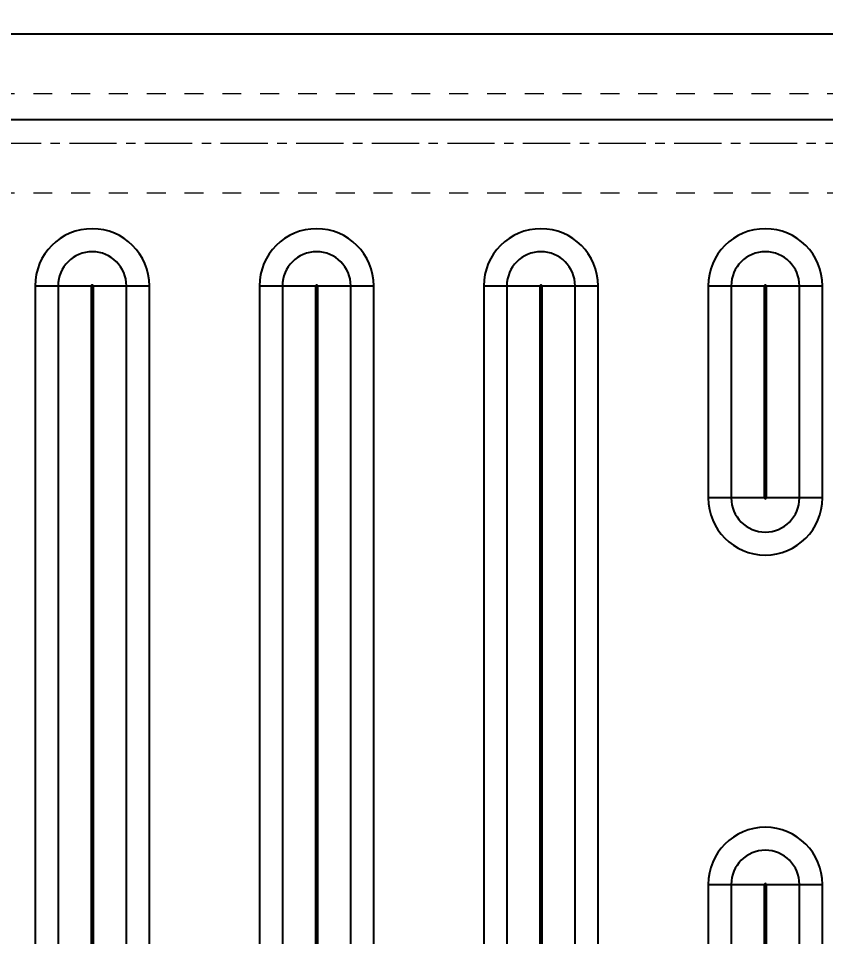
# Model space of a CAD drawing. Header units: millimetres. Extents: x -2895 to -298, y -11750 to -2997.
# Drawn here: x -1914.3 to -1849.2, y -5944.4 to -5870.4 of the extents above; entities that cross this region are included whole.
import ezdxf

# ---------------------------------------------------------------- set-up
doc = ezdxf.new("R2010")
doc.units = ezdxf.units.MM
doc.header["$LTSCALE"] = 16.335
doc.header["$PDMODE"] = 3
doc.header["$PDSIZE"] = 0.3125
doc.linetypes.add('CENTER', pattern=[0.6, 0.375, -0.075, 0.075, -0.075])
doc.linetypes.add('HIDDEN', pattern=[0.2, 0.1, -0.1])
doc.layers.get('0').update_dxf_attribs({"linetype": 'CONTINUOUS'})
doc.layers.get('Defpoints').update_dxf_attribs({"linetype": 'CONTINUOUS'})
doc.layers.add('cool', color=153, linetype='HIDDEN', lineweight=9)
doc.styles.get("Standard").update_dxf_attribs({"font": 'txt', "width": 0.8})
doc.dimstyles.new('ISO-25', dxfattribs={"dimtxt": 8, "dimasz": 6, "dimexe": 0, "dimexo": 0, "dimgap": 0, "dimtad": 1, "dimdsep": 46, "dimtxsty": 'Standard', "dimcen": 0, "dimclrd": 4, "dimclre": 4, "dimclrt": 6, "dimazin": 0, "dimtfac": 1, "dimtofl": 0, "dimtmove": 0, "dimatfit": 3, "dimfxl": 0, "dimarcsym": 0})

# ---------------------------------------------------------------- blocks, each defined once
blk = doc.blocks.new('147')
at = {"layer": 'cool', "ltscale": 0.932966}
for p, q in [((229.566, -3849.566), (-211.774, -3849.566)), ((229.566, -3857.566), (-211.774, -3857.566))]:
    blk.add_line(p, q, dxfattribs=at)
at = {"layer": 'cool', "color": 1, "linetype": 'CENTER', "ltscale": 0.621977}
blk.add_line((243.896, -3853.566), (-226.104, -3853.566), dxfattribs=at)
blk = doc.blocks.new('*D1393')
at = {"color": 4, "lineweight": -2}
blk.add_line((-1962.069, -5933.468), (-2032.806, -5933.468), dxfattribs=at)
at = {"layer": 'Defpoints', "color": 0}
for p in [(-2024.806, -5933.468), (-1962.069, -5933.468), (-1781.669, -5985.468)]:
    blk.add_point(p, dxfattribs=at)
at = {"color": 6, "insert": (-2028.806, -5930.468), "char_height": 6, "attachment_point": 5}
blk.add_mtext('52', dxfattribs=at)
blk = doc.blocks.new('*D1394')
at = {"color": 4, "lineweight": -2}
blk.add_line((-1962.069, -5894.463), (-2031.206, -5894.463), dxfattribs=at)
at = {"layer": 'Defpoints', "color": 0}
for p in [(-2024.806, -5894.463), (-1962.069, -5894.463), (-1781.669, -5985.468)]:
    blk.add_point(p, dxfattribs=at)
at = {"color": 6, "insert": (-2028.006, -5891.463), "char_height": 6, "attachment_point": 5}
blk.add_mtext('91', dxfattribs=at)
blk = doc.blocks.new('*D1395')
at = {"color": 4, "lineweight": -2}
for p, q in [((-2000.806, -5880.468), (-2012.806, -5883.468)), ((-1976.984, -5880.468), (-2000.806, -5880.468)), ((-2012.806, -5883.468), (-2035.206, -5883.468))]:
    blk.add_line(p, q, dxfattribs=at)
at = {"layer": 'Defpoints', "color": 0}
for p in [(-1976.984, -5880.468), (-2024.806, -5883.468), (-1781.669, -5985.468)]:
    blk.add_point(p, dxfattribs=at)
at = {"color": 6, "insert": (-2030.006, -5880.468), "char_height": 6, "attachment_point": 5}
blk.add_mtext('105', dxfattribs=at)
blk = doc.blocks.new('*D1396')
at = {"color": 4, "lineweight": -2}
for p, q in [((-2012.806, -5854.716), (-2036.006, -5854.716)), ((-2000.806, -5858.468), (-2012.806, -5854.716)), ((-1786.069, -5858.468), (-2000.806, -5858.468))]:
    blk.add_line(p, q, dxfattribs=at)
at = {"layer": 'Defpoints', "color": 0}
for p in [(-2024.806, -5854.716), (-1786.069, -5858.468), (-1781.669, -5985.468)]:
    blk.add_point(p, dxfattribs=at)
at = {"color": 6, "insert": (-2030.406, -5851.716), "char_height": 6, "attachment_point": 5}
blk.add_mtext('127', dxfattribs=at)
blk = doc.blocks.new('*D1397')
at = {"color": 4, "lineweight": -2}
blk.add_line((-1990.068, -5825.468), (-2035.206, -5825.468), dxfattribs=at)
at = {"layer": 'Defpoints', "color": 0}
for p in [(-2024.806, -5825.468), (-1990.068, -5825.468), (-1781.669, -5985.468)]:
    blk.add_point(p, dxfattribs=at)
at = {"color": 6, "insert": (-2030.006, -5822.468), "char_height": 6, "attachment_point": 5}
blk.add_mtext('160', dxfattribs=at)
blk = doc.blocks.new('*D1417')
at = {"color": 4, "lineweight": -2}
blk.add_line((-1861.669, -5854.068), (-1861.669, -5783.945), dxfattribs=at)
at = {"layer": 'Defpoints', "color": 0}
for p in [(-1861.669, -5791.145), (-1861.669, -5854.068), (-1781.669, -5985.468)]:
    blk.add_point(p, dxfattribs=at)
at = {"color": 6, "insert": (-1864.669, -5787.545), "char_height": 6, "attachment_point": 5, "rotation": 90}
blk.add_mtext('80', dxfattribs=at)
blk = doc.blocks.new('*D1418')
at = {"color": 4, "lineweight": -2}
blk.add_line((-1931.669, -5854.163), (-1931.669, -5780.745), dxfattribs=at)
at = {"layer": 'Defpoints', "color": 0}
for p in [(-1931.669, -5791.145), (-1931.669, -5854.163), (-1781.669, -5985.468)]:
    blk.add_point(p, dxfattribs=at)
at = {"color": 6, "insert": (-1934.669, -5785.945), "char_height": 6, "attachment_point": 5, "rotation": 90}
blk.add_mtext('150', dxfattribs=at)
blk = doc.blocks.new('*D1419')
at = {"color": 4, "lineweight": -2}
for p, q in [((-1959.169, -5803.145), (-1959.169, -5779.945)), ((-1957.669, -5815.145), (-1959.169, -5803.145)), ((-1957.669, -5971.068), (-1957.669, -5815.145))]:
    blk.add_line(p, q, dxfattribs=at)
at = {"layer": 'Defpoints', "color": 0}
for p in [(-1959.169, -5791.145), (-1957.669, -5971.068), (-1781.669, -5985.468)]:
    blk.add_point(p, dxfattribs=at)
at = {"color": 6, "insert": (-1962.169, -5785.545), "char_height": 6, "attachment_point": 5, "rotation": 90}
blk.add_mtext('176', dxfattribs=at)
blk = doc.blocks.new('*D1420')
at = {"color": 4, "lineweight": -2}
blk.add_line((-1986.669, -5822.298), (-1986.669, -5779.145), dxfattribs=at)
at = {"layer": 'Defpoints', "color": 0}
for p in [(-1986.669, -5791.145), (-1986.669, -5822.298), (-1781.669, -5985.468)]:
    blk.add_point(p, dxfattribs=at)
at = {"color": 6, "insert": (-1989.669, -5785.145), "char_height": 6, "attachment_point": 5, "rotation": 90}
blk.add_mtext('205', dxfattribs=at)
blk = doc.blocks.new('*D1423')
at = {"color": 4, "lineweight": -2}
blk.add_line((-1897.244, -5864.313), (-2042.893, -5864.313), dxfattribs=at)
at = {"layer": 'Defpoints', "color": 0}
for p in [(-2023.693, -5864.313), (-1897.244, -5864.313), (-1781.669, -5985.468)]:
    blk.add_point(p, dxfattribs=at)
at = {"color": 6, "insert": (-2033.293, -5861.313), "char_height": 6, "attachment_point": 5}
blk.add_mtext('121.16', dxfattribs=at)
blk = doc.blocks.new('*D1424')
at = {"color": 4, "lineweight": -2}
blk.add_line((-1897.244, -5863.702), (-1897.244, -5771.834), dxfattribs=at)
at = {"layer": 'Defpoints', "color": 0}
for p in [(-1897.244, -5792.634), (-1897.244, -5863.702), (-1781.669, -5985.468)]:
    blk.add_point(p, dxfattribs=at)
at = {"color": 6, "insert": (-1900.244, -5782.234), "char_height": 6, "attachment_point": 5, "rotation": 90}
blk.add_mtext('115.58', dxfattribs=at)

msp = doc.modelspace()

# ---------------------------------------------------------------- linework, layer by layer
at = {"color": 7, "linetype": 'Continuous'}
for p, q in [((-1622.639, -5871.671), (-1940.7, -5871.671)), ((-1942.354, -5878.552), (-1620.985, -5878.552)), ((-1912.906, -5891.95), (-1912.906, -6037.675)), ((-1912.906, -5891.95), (-1908.366, -5891.95)), ((-1911.053, -5891.95), (-1911.053, -6037.675)), ((-1908.366, -6037.675), (-1908.366, -5891.95)), ((-1908.233, -5891.95), (-1908.233, -6037.675)), ((-1908.233, -5891.95), (-1903.693, -5891.95)), ((-1905.546, -6037.675), (-1905.546, -5891.95)), ((-1903.693, -6037.675), (-1903.693, -5891.95)), ((-1894.816, -5891.95), (-1894.816, -6037.675)), ((-1894.816, -5891.95), (-1890.276, -5891.95)), ((-1892.963, -5891.95), (-1892.963, -6037.675)), ((-1890.276, -6037.675), (-1890.276, -5891.95)), ((-1890.143, -5891.95), (-1890.143, -6037.675)), ((-1890.143, -5891.95), (-1885.603, -5891.95)), ((-1887.456, -6037.675), (-1887.456, -5891.95)), ((-1885.603, -6037.675), (-1885.603, -5891.95)), ((-1876.726, -5891.95), (-1876.726, -6037.675)), ((-1876.726, -5891.95), (-1872.186, -5891.95)), ((-1874.873, -5891.95), (-1874.873, -6037.675)), ((-1872.186, -6037.675), (-1872.186, -5891.95)), ((-1872.053, -5891.95), (-1872.053, -6037.675)), ((-1872.053, -5891.95), (-1867.513, -5891.95)), ((-1869.366, -6037.675), (-1869.366, -5891.95)), ((-1867.513, -6037.675), (-1867.513, -5891.95)), ((-1858.636, -5891.95), (-1858.636, -5909.035)), ((-1858.636, -5891.95), (-1854.096, -5891.95)), ((-1856.783, -5891.95), (-1856.783, -5909.035)), ((-1854.096, -5909.035), (-1854.096, -5891.95)), ((-1853.963, -5891.95), (-1853.963, -5909.035)), ((-1853.963, -5891.95), (-1849.423, -5891.95)), ((-1851.276, -5909.035), (-1851.276, -5891.95)), ((-1849.423, -5909.035), (-1849.423, -5891.95)), ((-1854.096, -5909.035), (-1858.636, -5909.035)), ((-1849.423, -5909.035), (-1853.963, -5909.035)), ((-1858.636, -5940.19), (-1858.636, -6037.675)), ((-1858.636, -5940.19), (-1854.096, -5940.19)), ((-1856.783, -5940.19), (-1856.783, -6037.675)), ((-1854.096, -6037.675), (-1854.096, -5940.19)), ((-1853.963, -5940.19), (-1853.963, -6037.675)), ((-1853.963, -5940.19), (-1849.423, -5940.19)), ((-1851.276, -6037.675), (-1851.276, -5940.19)), ((-1849.423, -6037.675), (-1849.423, -5940.19))]:
    msp.add_line(p, q, dxfattribs=at)
for centre, radius, start, end in [((-1908.299, -5891.95), 4.606, 0, 180), ((-1890.209, -5891.95), 4.606, 0, 180), ((-1872.119, -5891.95), 4.606, 0, 180), ((-1854.029, -5891.95), 4.606, 0, 180), ((-1908.299, -5891.95), 2.753, 0.00013, 179.99987), ((-1890.209, -5891.95), 2.753, 0.00013, 179.99987), ((-1872.119, -5891.95), 2.753, 0.00013, 179.99987), ((-1854.029, -5891.95), 2.753, 0.00013, 179.99987), ((-1908.299, -5891.95), 0.0669, 0, 180), ((-1890.209, -5891.95), 0.0669, 0, 180), ((-1872.119, -5891.95), 0.0669, 0, 180), ((-1854.029, -5891.95), 0.0669, 0, 180), ((-1854.029, -5909.035), 4.606, 180, 360), ((-1854.029, -5909.035), 2.753, 180.00013, 359.99987), ((-1854.029, -5909.035), 0.0669, 180, 0), ((-1854.029, -5940.19), 4.606, 0, 180), ((-1854.029, -5940.19), 2.753, 0.00013, 179.99987), ((-1854.029, -5940.19), 0.0669, 0, 180)]:
    msp.add_arc(centre, radius, start, end, dxfattribs=at)

# ---------------------------------------------------------------- block references
msp.add_blockref('147', (-1790.565, -2026.902))

# ---------------------------------------------------------------- dimensions: what is measured, and where the dimension line sits
for feature_location, offset, dtype, origin, picture, middle in [((-1897.244474245, -5863.70150469), (0, 71.067635251), 1, (-1781.669474245, -5985.467626623), '*D1424', (-1900.244474245, -5782.233869439)), ((-1986.669, -5822.298), (0, 31.153), 1, (-1781.669, -5985.468), '*D1420', (-1989.669, -5785.145)), ((-1957.669, -5971.068), (-1.5, 179.922), 1, (-1781.669, -5985.468), '*D1419', (-1962.169, -5785.545)), ((-1931.669, -5854.163), (0, 63.018), 1, (-1781.669, -5985.468), '*D1418', (-1934.669, -5785.945)), ((-1861.669, -5854.068), (0, 62.922), 1, (-1781.669, -5985.468), '*D1417', (-1864.669, -5787.545)), ((-1990.068, -5825.468), (-34.738, 0), 0, (-1781.669, -5985.468), '*D1397', (-2030.006, -5822.468)), ((-1786.069, -5858.468), (-238.737, 3.751), 0, (-1781.669, -5985.468), '*D1396', (-2030.406, -5851.716)), ((-1897.244474245, -5864.312626623), (-126.448238822, 0), 0, (-1781.669474245, -5985.467626623), '*D1423', (-2033.292713066, -5861.312626623)), ((-1976.984, -5880.468), (-47.822, -3), 0, (-1781.669, -5985.468), '*D1395', (-2030.006, -5880.468)), ((-1962.0695, -5894.4629), (-62.7368, 0), 0, (-1781.6695, -5985.4676), '*D1394', (-2028.0063, -5891.4629)), ((-1962.069, -5933.468), (-62.737, 0), 0, (-1781.669, -5985.468), '*D1393', (-2028.806, -5930.468))]:
    dim = msp.add_ordinate_dim(feature_location=feature_location, offset=offset, dtype=dtype, origin=origin, dimstyle='ISO-25', override={"dimtxt": 6, "dimfxl": 1.25})
    dim.commit()
    dim.dimension.update_dxf_attribs({"geometry": picture, "text_midpoint": middle})

doc.saveas('drawing.dxf')
